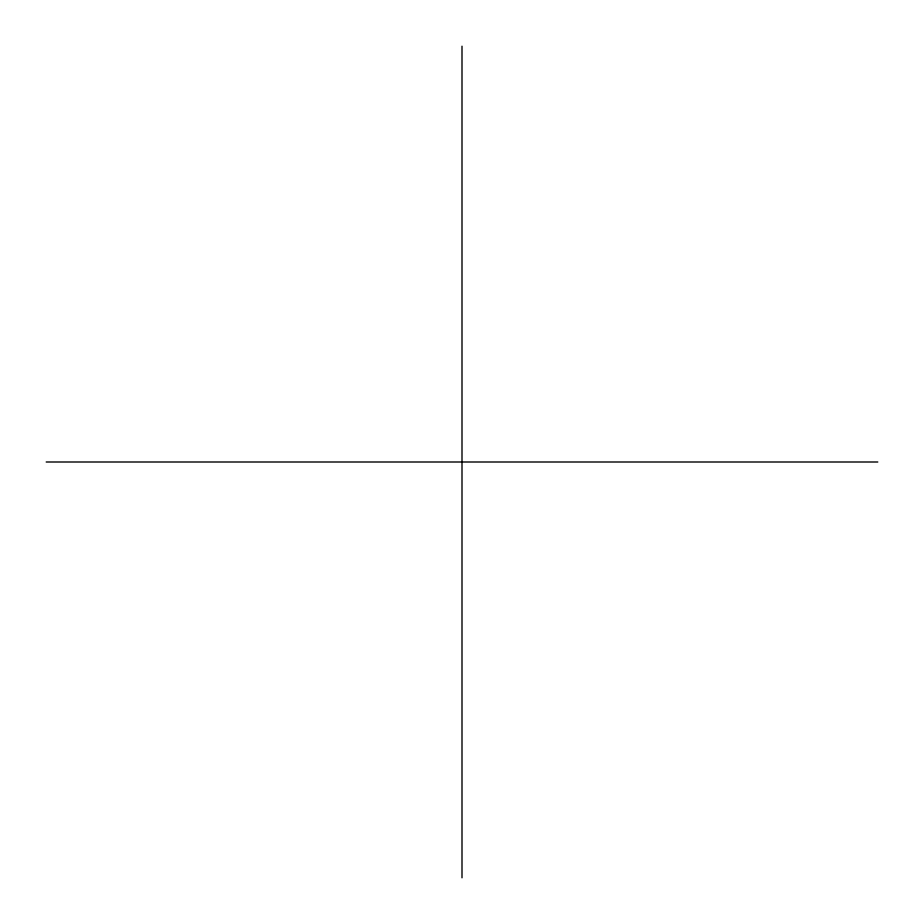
<?xml version="1.0" encoding="UTF-8"?>
<svg xmlns="http://www.w3.org/2000/svg" width="924" height="924" viewBox="0 0 924 924"><rect width="100%" height="100%" fill="white"/><g stroke="black" fill="none" stroke-linecap="round" stroke-linejoin="round"><path stroke-width="1.39" d="M46.2 462L877.8 462M462 46.2L462 877.8"/></g></svg>
